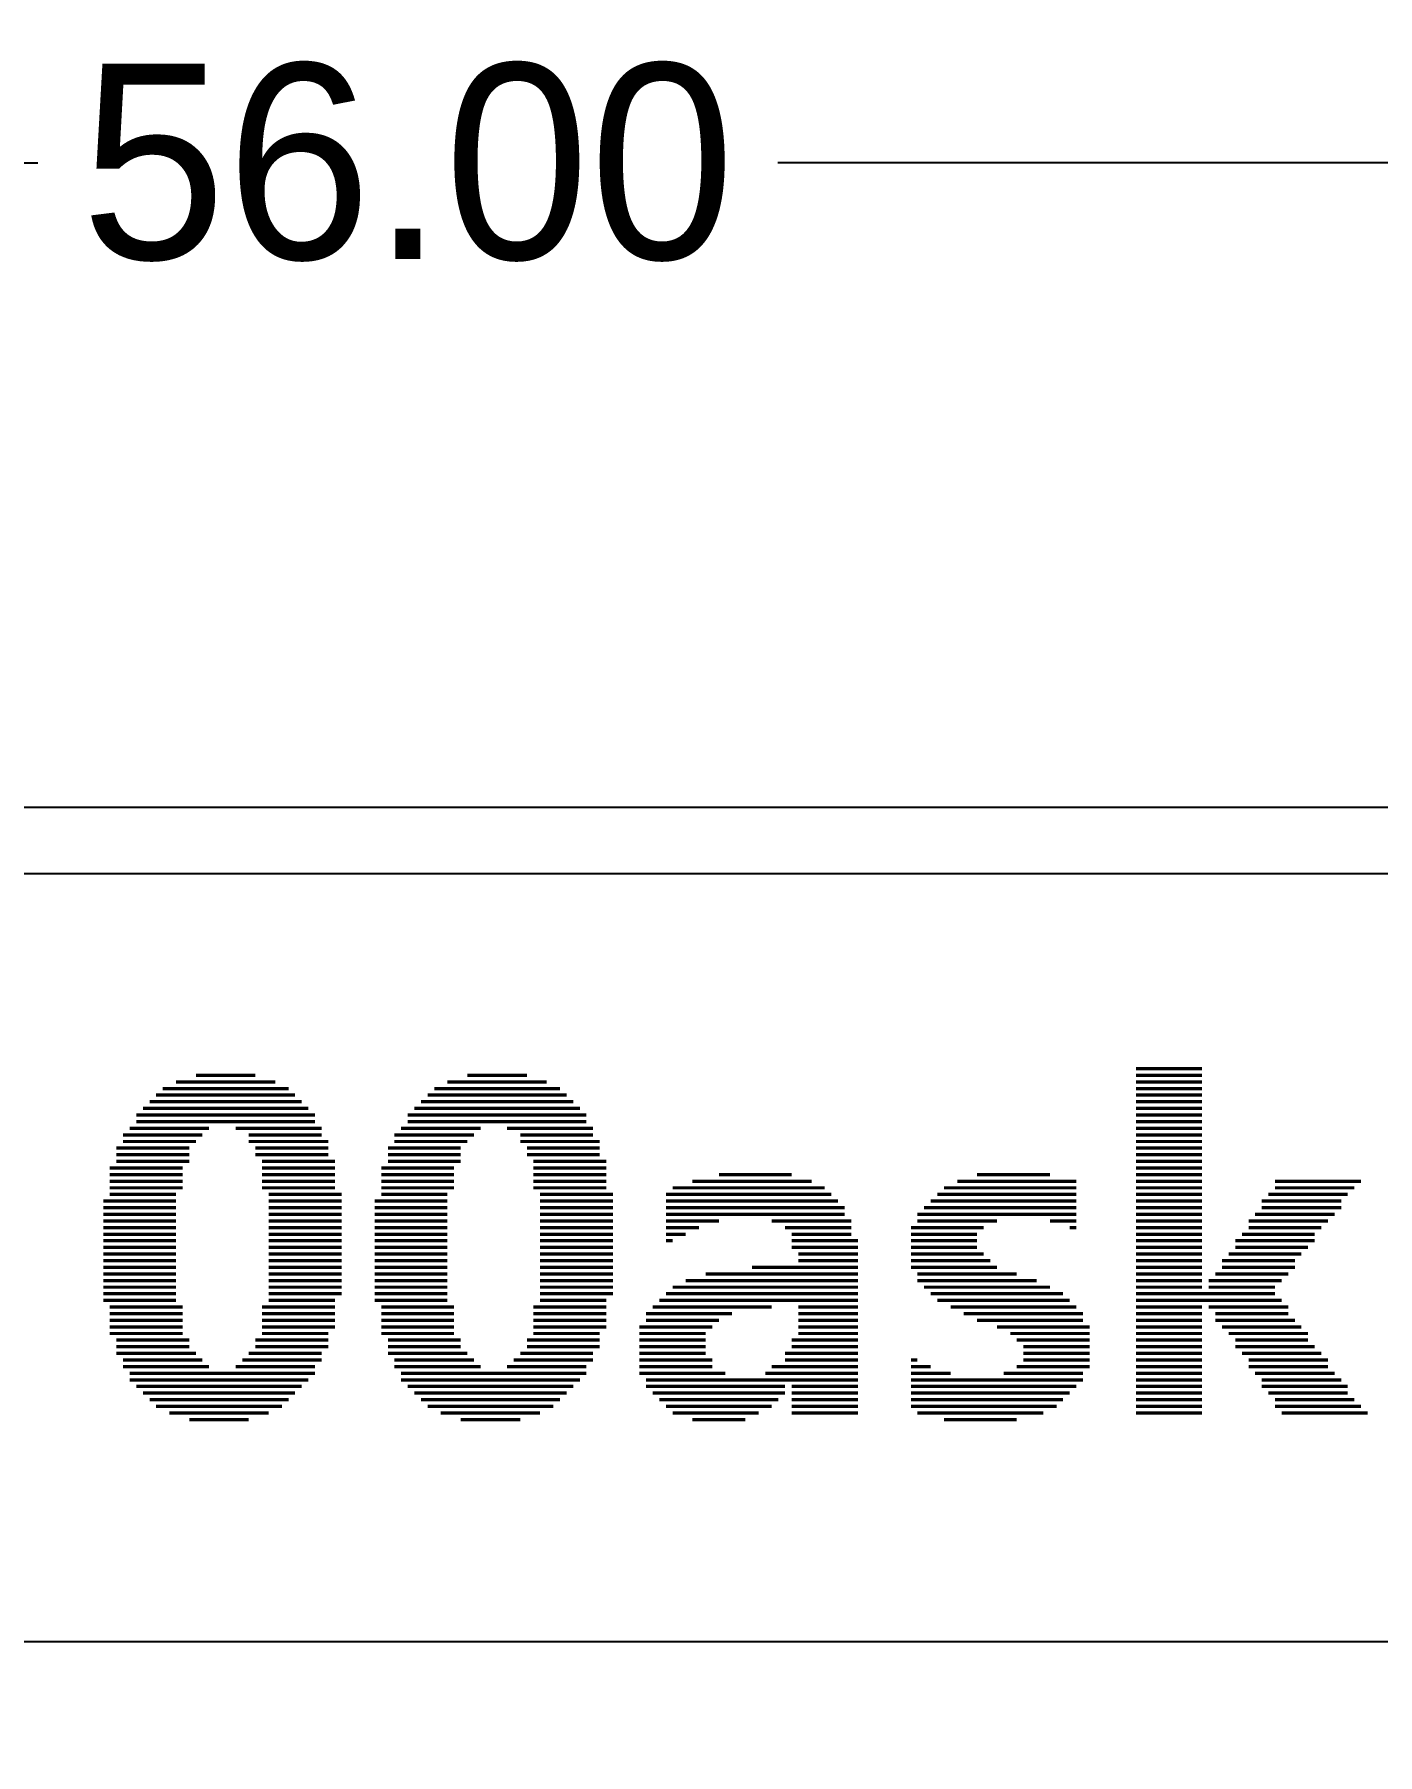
# Model space of a CAD drawing. Extents: x 141 to 214, y -7 to 98.
# Drawn here: x 175.14 to 185.45, y 84.68 to 97.88 of the extents above; entities that cross this region are included whole.
import ezdxf

# ---------------------------------------------------------------- set-up
doc = ezdxf.new("R2010")
doc.units = 0
doc.layers.get('0').update_dxf_attribs({"linetype": 'CONTINUOUS'})
doc.layers.get('Defpoints').update_dxf_attribs({"linetype": 'CONTINUOUS'})
doc.layers.add('ETCH_BOTTOM', color=7, linetype='CONTINUOUS')
doc.dimstyles.get("Standard").update_dxf_attribs({"dimtxt": 1.5, "dimasz": 1, "dimexe": 0.18, "dimexo": 0.0625, "dimgap": 0.09, "dimtad": 0, "dimtih": 1, "dimtoh": 1, "dimzin": 0, "dimdsep": 46, "dimtxsty": 'Standard', "dimcen": 0.09, "dimadec": 0, "dimazin": 0, "dimtfac": 1, "dimtofl": 0, "dimtmove": 0, "dimatfit": 3, "dimfxl": 0, "dimtolj": 1, "dimtzin": 0, "dimarcsym": 0})

# ---------------------------------------------------------------- blocks, each defined once
blk = doc.blocks.new('*D9')
at = {"color": 0, "linetype": 'Continuous', "lineweight": -2, "transparency": 16777216}
for p, q in [((150.004, 90.258), (150.004, 97.072)), ((206.004, 90.258), (206.004, 97.072)), ((151.004, 96.892), (175.164, 96.892)), ((205.004, 96.892), (180.844, 96.892))]:
    blk.add_line(p, q, dxfattribs=at)
at = {"color": 0, "linetype": 'Continuous', "transparency": 16777216}
for points in [[(151.004, 97.059), (151.004, 96.726), (150.004, 96.892)], [(205.004, 97.059), (205.004, 96.726), (206.004, 96.892)]]:
    blk.add_solid(points, dxfattribs=at)
at = {"layer": 'Defpoints', "color": 0, "linetype": 'Continuous', "transparency": 16777216}
for p in [(206.004, 96.892), (150.004, 90.196), (206.004, 90.196)]:
    blk.add_point(p, dxfattribs=at)
at = {"color": 0, "linetype": 'Continuous', "transparency": 16777216, "insert": (178.004, 96.892), "char_height": 1.5, "attachment_point": 5}
blk.add_mtext('\\A1;56.00', dxfattribs=at)

msp = doc.modelspace()

# ---------------------------------------------------------------- linework, layer by layer
at = {"layer": 'ETCH_BOTTOM'}
for points in [[(206.003881, 90.357249, 0.3874), (204.261339, 91.945765), (151.753875, 91.945765, 0.414213), (150.003891, 90.195756), (150.003891, -5.304231, 0.414213), (151.753875, -7.05424), (204.253897, -7.05424, 0.414213), (206.003881, -5.304231)], [(151.753875, -6.54624, -0.414206), (150.511891, -5.304257), (150.511891, 90.195781, -0.414207), (151.753875, 91.437765), (204.261339, 91.437765, -0.382435), (205.495881, 90.331747), (205.495881, -5.304257, -0.414206), (204.253897, -6.54624)]]:
    msp.add_lwpolyline(points, format="xyb", close=True, dxfattribs=at)
for points in [[(176.3776, 89.8906, 0.0254, 0.0254, 0), (176.8348, 89.8906, 0.0254, 0.0254, 0)], [(178.4604, 89.8906, 0.0254, 0.0254, 0), (178.9176, 89.8906, 0.0254, 0.0254, 0)], [(183.5912, 89.9414, 0.0254, 0.0254, 0), (184.0992, 89.9414, 0.0254, 0.0254, 0)], [(183.5912, 89.8906, 0.0254, 0.0254, 0), (184.0992, 89.8906, 0.0254, 0.0254, 0)], [(176.0728, 89.7382, 0.0254, 0.0254, 0), (177.1396, 89.7382, 0.0254, 0.0254, 0)], [(176.1236, 89.789, 0.0254, 0.0254, 0), (177.0888, 89.789, 0.0254, 0.0254, 0)], [(176.2252, 89.8398, 0.0254, 0.0254, 0), (176.9872, 89.8398, 0.0254, 0.0254, 0)], [(178.1556, 89.7382, 0.0254, 0.0254, 0), (179.2224, 89.7382, 0.0254, 0.0254, 0)], [(178.2064, 89.789, 0.0254, 0.0254, 0), (179.1716, 89.789, 0.0254, 0.0254, 0)], [(178.308, 89.8398, 0.0254, 0.0254, 0), (179.07, 89.8398, 0.0254, 0.0254, 0)], [(183.5912, 89.8398, 0.0254, 0.0254, 0), (184.0992, 89.8398, 0.0254, 0.0254, 0)], [(183.5912, 89.789, 0.0254, 0.0254, 0), (184.0992, 89.789, 0.0254, 0.0254, 0)], [(183.5912, 89.7382, 0.0254, 0.0254, 0), (184.0992, 89.7382, 0.0254, 0.0254, 0)], [(175.9712, 89.6366, 0.0254, 0.0254, 0), (177.2412, 89.6366, 0.0254, 0.0254, 0)], [(176.022, 89.6874, 0.0254, 0.0254, 0), (177.1904, 89.6874, 0.0254, 0.0254, 0)], [(178.054, 89.6366, 0.0254, 0.0254, 0), (179.324, 89.6366, 0.0254, 0.0254, 0)], [(178.1048, 89.6874, 0.0254, 0.0254, 0), (179.2732, 89.6874, 0.0254, 0.0254, 0)], [(183.5912, 89.6874, 0.0254, 0.0254, 0), (184.0992, 89.6874, 0.0254, 0.0254, 0)], [(183.5912, 89.6366, 0.0254, 0.0254, 0), (184.0992, 89.6366, 0.0254, 0.0254, 0)], [(175.8696, 89.4842, 0.0254, 0.0254, 0), (176.4792, 89.4842, 0.0254, 0.0254, 0)], [(175.9204, 89.5858, 0.0254, 0.0254, 0), (177.292, 89.5858, 0.0254, 0.0254, 0)], [(175.9204, 89.535, 0.0254, 0.0254, 0), (177.292, 89.535, 0.0254, 0.0254, 0)], [(176.6824, 89.4842, 0.0254, 0.0254, 0), (177.3428, 89.4842, 0.0254, 0.0254, 0)], [(177.9524, 89.4842, 0.0254, 0.0254, 0), (178.562, 89.4842, 0.0254, 0.0254, 0)], [(178.0032, 89.5858, 0.0254, 0.0254, 0), (179.3748, 89.5858, 0.0254, 0.0254, 0)], [(178.0032, 89.535, 0.0254, 0.0254, 0), (179.3748, 89.535, 0.0254, 0.0254, 0)], [(178.7652, 89.4842, 0.0254, 0.0254, 0), (179.4256, 89.4842, 0.0254, 0.0254, 0)], [(183.5912, 89.5858, 0.0254, 0.0254, 0), (184.0992, 89.5858, 0.0254, 0.0254, 0)], [(183.5912, 89.535, 0.0254, 0.0254, 0), (184.0992, 89.535, 0.0254, 0.0254, 0)], [(183.5912, 89.4842, 0.0254, 0.0254, 0), (184.0992, 89.4842, 0.0254, 0.0254, 0)], [(175.8188, 89.4334, 0.0254, 0.0254, 0), (176.4284, 89.4334, 0.0254, 0.0254, 0)], [(175.8188, 89.3826, 0.0254, 0.0254, 0), (176.3776, 89.3826, 0.0254, 0.0254, 0)], [(176.784, 89.4334, 0.0254, 0.0254, 0), (177.3428, 89.4334, 0.0254, 0.0254, 0)], [(176.784, 89.3826, 0.0254, 0.0254, 0), (177.3936, 89.3826, 0.0254, 0.0254, 0)], [(177.9016, 89.4334, 0.0254, 0.0254, 0), (178.5112, 89.4334, 0.0254, 0.0254, 0)], [(177.9016, 89.3826, 0.0254, 0.0254, 0), (178.4604, 89.3826, 0.0254, 0.0254, 0)], [(178.8668, 89.4334, 0.0254, 0.0254, 0), (179.4256, 89.4334, 0.0254, 0.0254, 0)], [(178.8668, 89.3826, 0.0254, 0.0254, 0), (179.4764, 89.3826, 0.0254, 0.0254, 0)], [(183.5912, 89.4334, 0.0254, 0.0254, 0), (184.0992, 89.4334, 0.0254, 0.0254, 0)], [(183.5912, 89.3826, 0.0254, 0.0254, 0), (184.0992, 89.3826, 0.0254, 0.0254, 0)], [(175.768, 89.3318, 0.0254, 0.0254, 0), (176.3268, 89.3318, 0.0254, 0.0254, 0)], [(175.768, 89.281, 0.0254, 0.0254, 0), (176.3268, 89.281, 0.0254, 0.0254, 0)], [(175.768, 89.2302, 0.0254, 0.0254, 0), (176.3268, 89.2302, 0.0254, 0.0254, 0)], [(176.8348, 89.3318, 0.0254, 0.0254, 0), (177.3936, 89.3318, 0.0254, 0.0254, 0)], [(176.8348, 89.281, 0.0254, 0.0254, 0), (177.3936, 89.281, 0.0254, 0.0254, 0)], [(176.8856, 89.2302, 0.0254, 0.0254, 0), (177.4444, 89.2302, 0.0254, 0.0254, 0)], [(177.8508, 89.3318, 0.0254, 0.0254, 0), (178.4096, 89.3318, 0.0254, 0.0254, 0)], [(177.8508, 89.281, 0.0254, 0.0254, 0), (178.4096, 89.281, 0.0254, 0.0254, 0)], [(177.8508, 89.2302, 0.0254, 0.0254, 0), (178.4096, 89.2302, 0.0254, 0.0254, 0)], [(178.9176, 89.3318, 0.0254, 0.0254, 0), (179.4764, 89.3318, 0.0254, 0.0254, 0)], [(178.9176, 89.281, 0.0254, 0.0254, 0), (179.4764, 89.281, 0.0254, 0.0254, 0)], [(178.9684, 89.2302, 0.0254, 0.0254, 0), (179.5272, 89.2302, 0.0254, 0.0254, 0)], [(183.5912, 89.3318, 0.0254, 0.0254, 0), (184.0992, 89.3318, 0.0254, 0.0254, 0)], [(183.5912, 89.281, 0.0254, 0.0254, 0), (184.0992, 89.281, 0.0254, 0.0254, 0)], [(183.5912, 89.2302, 0.0254, 0.0254, 0), (184.0992, 89.2302, 0.0254, 0.0254, 0)], [(175.7172, 89.1794, 0.0254, 0.0254, 0), (176.276, 89.1794, 0.0254, 0.0254, 0)], [(175.7172, 89.1286, 0.0254, 0.0254, 0), (176.276, 89.1286, 0.0254, 0.0254, 0)], [(175.7172, 89.0778, 0.0254, 0.0254, 0), (176.276, 89.0778, 0.0254, 0.0254, 0)], [(176.8856, 89.1794, 0.0254, 0.0254, 0), (177.4444, 89.1794, 0.0254, 0.0254, 0)], [(176.8856, 89.1286, 0.0254, 0.0254, 0), (177.4444, 89.1286, 0.0254, 0.0254, 0)], [(176.8856, 89.0778, 0.0254, 0.0254, 0), (177.4444, 89.0778, 0.0254, 0.0254, 0)], [(177.8, 89.1794, 0.0254, 0.0254, 0), (178.3588, 89.1794, 0.0254, 0.0254, 0)], [(177.8, 89.1286, 0.0254, 0.0254, 0), (178.3588, 89.1286, 0.0254, 0.0254, 0)], [(177.8, 89.0778, 0.0254, 0.0254, 0), (178.3588, 89.0778, 0.0254, 0.0254, 0)], [(178.9684, 89.1794, 0.0254, 0.0254, 0), (179.5272, 89.1794, 0.0254, 0.0254, 0)], [(178.9684, 89.1286, 0.0254, 0.0254, 0), (179.5272, 89.1286, 0.0254, 0.0254, 0)], [(178.9684, 89.0778, 0.0254, 0.0254, 0), (179.5272, 89.0778, 0.0254, 0.0254, 0)], [(180.1876, 89.0778, 0.0254, 0.0254, 0), (181.102, 89.0778, 0.0254, 0.0254, 0)], [(180.3908, 89.1286, 0.0254, 0.0254, 0), (180.9496, 89.1286, 0.0254, 0.0254, 0)], [(182.2196, 89.0778, 0.0254, 0.0254, 0), (183.134, 89.0778, 0.0254, 0.0254, 0)], [(182.372, 89.1286, 0.0254, 0.0254, 0), (182.9308, 89.1286, 0.0254, 0.0254, 0)], [(183.5912, 89.1794, 0.0254, 0.0254, 0), (184.0992, 89.1794, 0.0254, 0.0254, 0)], [(183.5912, 89.1286, 0.0254, 0.0254, 0), (184.0992, 89.1286, 0.0254, 0.0254, 0)], [(183.5912, 89.0778, 0.0254, 0.0254, 0), (184.0992, 89.0778, 0.0254, 0.0254, 0)], [(184.658, 89.0778, 0.0254, 0.0254, 0), (185.3184, 89.0778, 0.0254, 0.0254, 0)], [(175.7172, 89.027, 0.0254, 0.0254, 0), (176.276, 89.027, 0.0254, 0.0254, 0)], [(175.7172, 88.9762, 0.0254, 0.0254, 0), (176.2252, 88.9762, 0.0254, 0.0254, 0)], [(176.8856, 89.027, 0.0254, 0.0254, 0), (177.4444, 89.027, 0.0254, 0.0254, 0)], [(176.9364, 88.9762, 0.0254, 0.0254, 0), (177.4952, 88.9762, 0.0254, 0.0254, 0)], [(177.8, 89.027, 0.0254, 0.0254, 0), (178.3588, 89.027, 0.0254, 0.0254, 0)], [(177.8, 88.9762, 0.0254, 0.0254, 0), (178.308, 88.9762, 0.0254, 0.0254, 0)], [(178.9684, 89.027, 0.0254, 0.0254, 0), (179.5272, 89.027, 0.0254, 0.0254, 0)], [(179.0192, 88.9762, 0.0254, 0.0254, 0), (179.578, 88.9762, 0.0254, 0.0254, 0)], [(179.9844, 88.9762, 0.0254, 0.0254, 0), (181.2544, 88.9762, 0.0254, 0.0254, 0)], [(180.0352, 89.027, 0.0254, 0.0254, 0), (181.2036, 89.027, 0.0254, 0.0254, 0)], [(182.0672, 88.9762, 0.0254, 0.0254, 0), (183.134, 88.9762, 0.0254, 0.0254, 0)], [(182.118, 89.027, 0.0254, 0.0254, 0), (183.134, 89.027, 0.0254, 0.0254, 0)], [(183.5912, 89.027, 0.0254, 0.0254, 0), (184.0992, 89.027, 0.0254, 0.0254, 0)], [(183.5912, 88.9762, 0.0254, 0.0254, 0), (184.0992, 88.9762, 0.0254, 0.0254, 0)], [(184.6072, 88.9762, 0.0254, 0.0254, 0), (185.2168, 88.9762, 0.0254, 0.0254, 0)], [(184.658, 89.027, 0.0254, 0.0254, 0), (185.2676, 89.027, 0.0254, 0.0254, 0)], [(175.6664, 88.9254, 0.0254, 0.0254, 0), (176.2252, 88.9254, 0.0254, 0.0254, 0)], [(175.6664, 88.8746, 0.0254, 0.0254, 0), (176.2252, 88.8746, 0.0254, 0.0254, 0)], [(175.6664, 88.8238, 0.0254, 0.0254, 0), (176.2252, 88.8238, 0.0254, 0.0254, 0)], [(176.9364, 88.9254, 0.0254, 0.0254, 0), (177.4952, 88.9254, 0.0254, 0.0254, 0)], [(176.9364, 88.8746, 0.0254, 0.0254, 0), (177.4952, 88.8746, 0.0254, 0.0254, 0)], [(176.9364, 88.8238, 0.0254, 0.0254, 0), (177.4952, 88.8238, 0.0254, 0.0254, 0)], [(177.7492, 88.9254, 0.0254, 0.0254, 0), (178.308, 88.9254, 0.0254, 0.0254, 0)], [(177.7492, 88.8746, 0.0254, 0.0254, 0), (178.308, 88.8746, 0.0254, 0.0254, 0)], [(177.7492, 88.8238, 0.0254, 0.0254, 0), (178.308, 88.8238, 0.0254, 0.0254, 0)], [(179.0192, 88.9254, 0.0254, 0.0254, 0), (179.578, 88.9254, 0.0254, 0.0254, 0)], [(179.0192, 88.8746, 0.0254, 0.0254, 0), (179.578, 88.8746, 0.0254, 0.0254, 0)], [(179.0192, 88.8238, 0.0254, 0.0254, 0), (179.578, 88.8238, 0.0254, 0.0254, 0)], [(179.9844, 88.9254, 0.0254, 0.0254, 0), (181.3052, 88.9254, 0.0254, 0.0254, 0)], [(179.9844, 88.8746, 0.0254, 0.0254, 0), (181.356, 88.8746, 0.0254, 0.0254, 0)], [(179.9844, 88.8238, 0.0254, 0.0254, 0), (181.356, 88.8238, 0.0254, 0.0254, 0)], [(181.9148, 88.8238, 0.0254, 0.0254, 0), (183.134, 88.8238, 0.0254, 0.0254, 0)], [(181.9656, 88.8746, 0.0254, 0.0254, 0), (183.134, 88.8746, 0.0254, 0.0254, 0)], [(182.0164, 88.9254, 0.0254, 0.0254, 0), (183.134, 88.9254, 0.0254, 0.0254, 0)], [(183.5912, 88.9254, 0.0254, 0.0254, 0), (184.0992, 88.9254, 0.0254, 0.0254, 0)], [(183.5912, 88.8746, 0.0254, 0.0254, 0), (184.0992, 88.8746, 0.0254, 0.0254, 0)], [(183.5912, 88.8238, 0.0254, 0.0254, 0), (184.0992, 88.8238, 0.0254, 0.0254, 0)], [(184.5056, 88.8238, 0.0254, 0.0254, 0), (185.1152, 88.8238, 0.0254, 0.0254, 0)], [(184.5564, 88.9254, 0.0254, 0.0254, 0), (185.166, 88.9254, 0.0254, 0.0254, 0)], [(184.5564, 88.8746, 0.0254, 0.0254, 0), (185.166, 88.8746, 0.0254, 0.0254, 0)], [(175.6664, 88.773, 0.0254, 0.0254, 0), (176.2252, 88.773, 0.0254, 0.0254, 0)], [(175.6664, 88.7222, 0.0254, 0.0254, 0), (176.2252, 88.7222, 0.0254, 0.0254, 0)], [(176.9364, 88.773, 0.0254, 0.0254, 0), (177.4952, 88.773, 0.0254, 0.0254, 0)], [(176.9364, 88.7222, 0.0254, 0.0254, 0), (177.4952, 88.7222, 0.0254, 0.0254, 0)], [(177.7492, 88.773, 0.0254, 0.0254, 0), (178.308, 88.773, 0.0254, 0.0254, 0)], [(177.7492, 88.7222, 0.0254, 0.0254, 0), (178.308, 88.7222, 0.0254, 0.0254, 0)], [(179.0192, 88.773, 0.0254, 0.0254, 0), (179.578, 88.773, 0.0254, 0.0254, 0)], [(179.0192, 88.7222, 0.0254, 0.0254, 0), (179.578, 88.7222, 0.0254, 0.0254, 0)], [(179.9844, 88.773, 0.0254, 0.0254, 0), (180.3908, 88.773, 0.0254, 0.0254, 0)], [(179.9844, 88.7222, 0.0254, 0.0254, 0), (180.2384, 88.7222, 0.0254, 0.0254, 0)], [(180.7972, 88.773, 0.0254, 0.0254, 0), (181.4068, 88.773, 0.0254, 0.0254, 0)], [(180.8988, 88.7222, 0.0254, 0.0254, 0), (181.4068, 88.7222, 0.0254, 0.0254, 0)], [(181.864, 88.7222, 0.0254, 0.0254, 0), (182.4228, 88.7222, 0.0254, 0.0254, 0)], [(181.9148, 88.773, 0.0254, 0.0254, 0), (182.5244, 88.773, 0.0254, 0.0254, 0)], [(182.9308, 88.773, 0.0254, 0.0254, 0), (183.134, 88.773, 0.0254, 0.0254, 0)], [(183.0832, 88.7222, 0.0254, 0.0254, 0), (183.134, 88.7222, 0.0254, 0.0254, 0)], [(183.5912, 88.773, 0.0254, 0.0254, 0), (184.0992, 88.773, 0.0254, 0.0254, 0)], [(183.5912, 88.7222, 0.0254, 0.0254, 0), (184.0992, 88.7222, 0.0254, 0.0254, 0)], [(184.4548, 88.773, 0.0254, 0.0254, 0), (185.0644, 88.773, 0.0254, 0.0254, 0)], [(184.4548, 88.7222, 0.0254, 0.0254, 0), (185.0136, 88.7222, 0.0254, 0.0254, 0)], [(175.6664, 88.6714, 0.0254, 0.0254, 0), (176.2252, 88.6714, 0.0254, 0.0254, 0)], [(175.6664, 88.6206, 0.0254, 0.0254, 0), (176.2252, 88.6206, 0.0254, 0.0254, 0)], [(175.6664, 88.5698, 0.0254, 0.0254, 0), (176.2252, 88.5698, 0.0254, 0.0254, 0)], [(176.9364, 88.6714, 0.0254, 0.0254, 0), (177.4952, 88.6714, 0.0254, 0.0254, 0)], [(176.9364, 88.6206, 0.0254, 0.0254, 0), (177.4952, 88.6206, 0.0254, 0.0254, 0)], [(176.9364, 88.5698, 0.0254, 0.0254, 0), (177.4952, 88.5698, 0.0254, 0.0254, 0)], [(177.7492, 88.6714, 0.0254, 0.0254, 0), (178.308, 88.6714, 0.0254, 0.0254, 0)], [(177.7492, 88.6206, 0.0254, 0.0254, 0), (178.308, 88.6206, 0.0254, 0.0254, 0)], [(177.7492, 88.5698, 0.0254, 0.0254, 0), (178.308, 88.5698, 0.0254, 0.0254, 0)], [(179.0192, 88.6714, 0.0254, 0.0254, 0), (179.578, 88.6714, 0.0254, 0.0254, 0)], [(179.0192, 88.6206, 0.0254, 0.0254, 0), (179.578, 88.6206, 0.0254, 0.0254, 0)], [(179.0192, 88.5698, 0.0254, 0.0254, 0), (179.578, 88.5698, 0.0254, 0.0254, 0)], [(179.9844, 88.6714, 0.0254, 0.0254, 0), (180.1368, 88.6714, 0.0254, 0.0254, 0)], [(179.9844, 88.6206, 0.0254, 0.0254, 0), (180.0352, 88.6206, 0.0254, 0.0254, 0)], [(180.9496, 88.6714, 0.0254, 0.0254, 0), (181.4068, 88.6714, 0.0254, 0.0254, 0)], [(180.9496, 88.6206, 0.0254, 0.0254, 0), (181.4576, 88.6206, 0.0254, 0.0254, 0)], [(180.9496, 88.5698, 0.0254, 0.0254, 0), (181.4576, 88.5698, 0.0254, 0.0254, 0)], [(181.864, 88.6714, 0.0254, 0.0254, 0), (182.372, 88.6714, 0.0254, 0.0254, 0)], [(181.864, 88.6206, 0.0254, 0.0254, 0), (182.372, 88.6206, 0.0254, 0.0254, 0)], [(181.864, 88.5698, 0.0254, 0.0254, 0), (182.372, 88.5698, 0.0254, 0.0254, 0)], [(183.5912, 88.6714, 0.0254, 0.0254, 0), (184.0992, 88.6714, 0.0254, 0.0254, 0)], [(183.5912, 88.6206, 0.0254, 0.0254, 0), (184.0992, 88.6206, 0.0254, 0.0254, 0)], [(183.5912, 88.5698, 0.0254, 0.0254, 0), (184.0992, 88.5698, 0.0254, 0.0254, 0)], [(184.3532, 88.6206, 0.0254, 0.0254, 0), (184.9628, 88.6206, 0.0254, 0.0254, 0)], [(184.3532, 88.5698, 0.0254, 0.0254, 0), (184.912, 88.5698, 0.0254, 0.0254, 0)], [(184.404, 88.6714, 0.0254, 0.0254, 0), (184.9628, 88.6714, 0.0254, 0.0254, 0)], [(175.6664, 88.519, 0.0254, 0.0254, 0), (176.2252, 88.519, 0.0254, 0.0254, 0)], [(175.6664, 88.4682, 0.0254, 0.0254, 0), (176.2252, 88.4682, 0.0254, 0.0254, 0)], [(175.6664, 88.4174, 0.0254, 0.0254, 0), (176.2252, 88.4174, 0.0254, 0.0254, 0)], [(176.9364, 88.519, 0.0254, 0.0254, 0), (177.4952, 88.519, 0.0254, 0.0254, 0)], [(176.9364, 88.4682, 0.0254, 0.0254, 0), (177.4952, 88.4682, 0.0254, 0.0254, 0)], [(176.9364, 88.4174, 0.0254, 0.0254, 0), (177.4952, 88.4174, 0.0254, 0.0254, 0)], [(177.7492, 88.519, 0.0254, 0.0254, 0), (178.308, 88.519, 0.0254, 0.0254, 0)], [(177.7492, 88.4682, 0.0254, 0.0254, 0), (178.308, 88.4682, 0.0254, 0.0254, 0)], [(177.7492, 88.4174, 0.0254, 0.0254, 0), (178.308, 88.4174, 0.0254, 0.0254, 0)], [(179.0192, 88.519, 0.0254, 0.0254, 0), (179.578, 88.519, 0.0254, 0.0254, 0)], [(179.0192, 88.4682, 0.0254, 0.0254, 0), (179.578, 88.4682, 0.0254, 0.0254, 0)], [(179.0192, 88.4174, 0.0254, 0.0254, 0), (179.578, 88.4174, 0.0254, 0.0254, 0)], [(180.6448, 88.4174, 0.0254, 0.0254, 0), (181.4576, 88.4174, 0.0254, 0.0254, 0)], [(181.0004, 88.519, 0.0254, 0.0254, 0), (181.4576, 88.519, 0.0254, 0.0254, 0)], [(181.0004, 88.4682, 0.0254, 0.0254, 0), (181.4576, 88.4682, 0.0254, 0.0254, 0)], [(181.864, 88.519, 0.0254, 0.0254, 0), (182.4228, 88.519, 0.0254, 0.0254, 0)], [(181.864, 88.4682, 0.0254, 0.0254, 0), (182.4736, 88.4682, 0.0254, 0.0254, 0)], [(181.864, 88.4174, 0.0254, 0.0254, 0), (182.5244, 88.4174, 0.0254, 0.0254, 0)], [(183.5912, 88.519, 0.0254, 0.0254, 0), (184.0992, 88.519, 0.0254, 0.0254, 0)], [(183.5912, 88.4682, 0.0254, 0.0254, 0), (184.0992, 88.4682, 0.0254, 0.0254, 0)], [(183.5912, 88.4174, 0.0254, 0.0254, 0), (184.0992, 88.4174, 0.0254, 0.0254, 0)], [(184.2516, 88.4682, 0.0254, 0.0254, 0), (184.8104, 88.4682, 0.0254, 0.0254, 0)], [(184.2516, 88.4174, 0.0254, 0.0254, 0), (184.8104, 88.4174, 0.0254, 0.0254, 0)], [(184.3024, 88.519, 0.0254, 0.0254, 0), (184.8612, 88.519, 0.0254, 0.0254, 0)], [(175.6664, 88.3666, 0.0254, 0.0254, 0), (176.2252, 88.3666, 0.0254, 0.0254, 0)], [(175.6664, 88.3158, 0.0254, 0.0254, 0), (176.2252, 88.3158, 0.0254, 0.0254, 0)], [(176.9364, 88.3666, 0.0254, 0.0254, 0), (177.4952, 88.3666, 0.0254, 0.0254, 0)], [(176.9364, 88.3158, 0.0254, 0.0254, 0), (177.4952, 88.3158, 0.0254, 0.0254, 0)], [(177.7492, 88.3666, 0.0254, 0.0254, 0), (178.308, 88.3666, 0.0254, 0.0254, 0)], [(177.7492, 88.3158, 0.0254, 0.0254, 0), (178.308, 88.3158, 0.0254, 0.0254, 0)], [(179.0192, 88.3666, 0.0254, 0.0254, 0), (179.578, 88.3666, 0.0254, 0.0254, 0)], [(179.0192, 88.3158, 0.0254, 0.0254, 0), (179.578, 88.3158, 0.0254, 0.0254, 0)], [(180.1368, 88.3158, 0.0254, 0.0254, 0), (181.4576, 88.3158, 0.0254, 0.0254, 0)], [(180.2892, 88.3666, 0.0254, 0.0254, 0), (181.4576, 88.3666, 0.0254, 0.0254, 0)], [(181.9148, 88.3666, 0.0254, 0.0254, 0), (182.6768, 88.3666, 0.0254, 0.0254, 0)], [(181.9148, 88.3158, 0.0254, 0.0254, 0), (182.8292, 88.3158, 0.0254, 0.0254, 0)], [(183.5912, 88.3666, 0.0254, 0.0254, 0), (184.0992, 88.3666, 0.0254, 0.0254, 0)], [(183.5912, 88.3158, 0.0254, 0.0254, 0), (184.0992, 88.3158, 0.0254, 0.0254, 0)], [(184.15, 88.3158, 0.0254, 0.0254, 0), (184.7088, 88.3158, 0.0254, 0.0254, 0)], [(184.2008, 88.3666, 0.0254, 0.0254, 0), (184.7596, 88.3666, 0.0254, 0.0254, 0)], [(175.6664, 88.265, 0.0254, 0.0254, 0), (176.2252, 88.265, 0.0254, 0.0254, 0)], [(175.6664, 88.2142, 0.0254, 0.0254, 0), (176.2252, 88.2142, 0.0254, 0.0254, 0)], [(175.6664, 88.1634, 0.0254, 0.0254, 0), (176.2252, 88.1634, 0.0254, 0.0254, 0)], [(176.9364, 88.265, 0.0254, 0.0254, 0), (177.4952, 88.265, 0.0254, 0.0254, 0)], [(176.9364, 88.2142, 0.0254, 0.0254, 0), (177.4952, 88.2142, 0.0254, 0.0254, 0)], [(176.9364, 88.1634, 0.0254, 0.0254, 0), (177.4444, 88.1634, 0.0254, 0.0254, 0)], [(177.7492, 88.265, 0.0254, 0.0254, 0), (178.308, 88.265, 0.0254, 0.0254, 0)], [(177.7492, 88.2142, 0.0254, 0.0254, 0), (178.308, 88.2142, 0.0254, 0.0254, 0)], [(177.7492, 88.1634, 0.0254, 0.0254, 0), (178.308, 88.1634, 0.0254, 0.0254, 0)], [(179.0192, 88.265, 0.0254, 0.0254, 0), (179.578, 88.265, 0.0254, 0.0254, 0)], [(179.0192, 88.2142, 0.0254, 0.0254, 0), (179.578, 88.2142, 0.0254, 0.0254, 0)], [(179.0192, 88.1634, 0.0254, 0.0254, 0), (179.5272, 88.1634, 0.0254, 0.0254, 0)], [(179.9336, 88.1634, 0.0254, 0.0254, 0), (181.4576, 88.1634, 0.0254, 0.0254, 0)], [(179.9844, 88.2142, 0.0254, 0.0254, 0), (181.4576, 88.2142, 0.0254, 0.0254, 0)], [(180.0352, 88.265, 0.0254, 0.0254, 0), (181.4576, 88.265, 0.0254, 0.0254, 0)], [(181.9656, 88.265, 0.0254, 0.0254, 0), (182.9308, 88.265, 0.0254, 0.0254, 0)], [(182.0164, 88.2142, 0.0254, 0.0254, 0), (183.0324, 88.2142, 0.0254, 0.0254, 0)], [(182.0672, 88.1634, 0.0254, 0.0254, 0), (183.0832, 88.1634, 0.0254, 0.0254, 0)], [(183.5912, 88.265, 0.0254, 0.0254, 0), (184.0992, 88.265, 0.0254, 0.0254, 0)], [(183.5912, 88.2142, 0.0254, 0.0254, 0), (184.658, 88.2142, 0.0254, 0.0254, 0)], [(183.5912, 88.1634, 0.0254, 0.0254, 0), (184.7088, 88.1634, 0.0254, 0.0254, 0)], [(184.15, 88.265, 0.0254, 0.0254, 0), (184.658, 88.265, 0.0254, 0.0254, 0)], [(175.7172, 88.1126, 0.0254, 0.0254, 0), (176.276, 88.1126, 0.0254, 0.0254, 0)], [(175.7172, 88.0618, 0.0254, 0.0254, 0), (176.276, 88.0618, 0.0254, 0.0254, 0)], [(176.8856, 88.1126, 0.0254, 0.0254, 0), (177.4444, 88.1126, 0.0254, 0.0254, 0)], [(176.8856, 88.0618, 0.0254, 0.0254, 0), (177.4444, 88.0618, 0.0254, 0.0254, 0)], [(177.8, 88.1126, 0.0254, 0.0254, 0), (178.3588, 88.1126, 0.0254, 0.0254, 0)], [(177.8, 88.0618, 0.0254, 0.0254, 0), (178.3588, 88.0618, 0.0254, 0.0254, 0)], [(178.9684, 88.1126, 0.0254, 0.0254, 0), (179.5272, 88.1126, 0.0254, 0.0254, 0)], [(178.9684, 88.0618, 0.0254, 0.0254, 0), (179.5272, 88.0618, 0.0254, 0.0254, 0)], [(179.832, 88.0618, 0.0254, 0.0254, 0), (180.4924, 88.0618, 0.0254, 0.0254, 0)], [(179.8828, 88.1126, 0.0254, 0.0254, 0), (180.7972, 88.1126, 0.0254, 0.0254, 0)], [(181.0004, 88.1126, 0.0254, 0.0254, 0), (181.4576, 88.1126, 0.0254, 0.0254, 0)], [(181.0004, 88.0618, 0.0254, 0.0254, 0), (181.4576, 88.0618, 0.0254, 0.0254, 0)], [(182.1688, 88.1126, 0.0254, 0.0254, 0), (183.134, 88.1126, 0.0254, 0.0254, 0)], [(182.2704, 88.0618, 0.0254, 0.0254, 0), (183.1848, 88.0618, 0.0254, 0.0254, 0)], [(183.5912, 88.1126, 0.0254, 0.0254, 0), (184.0992, 88.1126, 0.0254, 0.0254, 0)], [(183.5912, 88.0618, 0.0254, 0.0254, 0), (184.0992, 88.0618, 0.0254, 0.0254, 0)], [(184.15, 88.1126, 0.0254, 0.0254, 0), (184.7596, 88.1126, 0.0254, 0.0254, 0)], [(184.2008, 88.0618, 0.0254, 0.0254, 0), (184.7596, 88.0618, 0.0254, 0.0254, 0)], [(175.7172, 88.011, 0.0254, 0.0254, 0), (176.276, 88.011, 0.0254, 0.0254, 0)], [(175.7172, 87.9602, 0.0254, 0.0254, 0), (176.276, 87.9602, 0.0254, 0.0254, 0)], [(175.7172, 87.9094, 0.0254, 0.0254, 0), (176.276, 87.9094, 0.0254, 0.0254, 0)], [(176.8856, 88.011, 0.0254, 0.0254, 0), (177.4444, 88.011, 0.0254, 0.0254, 0)], [(176.8856, 87.9602, 0.0254, 0.0254, 0), (177.4444, 87.9602, 0.0254, 0.0254, 0)], [(176.8856, 87.9094, 0.0254, 0.0254, 0), (177.3936, 87.9094, 0.0254, 0.0254, 0)], [(177.8, 88.011, 0.0254, 0.0254, 0), (178.3588, 88.011, 0.0254, 0.0254, 0)], [(177.8, 87.9602, 0.0254, 0.0254, 0), (178.3588, 87.9602, 0.0254, 0.0254, 0)], [(177.8, 87.9094, 0.0254, 0.0254, 0), (178.3588, 87.9094, 0.0254, 0.0254, 0)], [(178.9684, 88.011, 0.0254, 0.0254, 0), (179.5272, 88.011, 0.0254, 0.0254, 0)], [(178.9684, 87.9602, 0.0254, 0.0254, 0), (179.5272, 87.9602, 0.0254, 0.0254, 0)], [(178.9684, 87.9094, 0.0254, 0.0254, 0), (179.4764, 87.9094, 0.0254, 0.0254, 0)], [(179.7812, 87.9602, 0.0254, 0.0254, 0), (180.34, 87.9602, 0.0254, 0.0254, 0)], [(179.7812, 87.9094, 0.0254, 0.0254, 0), (180.2892, 87.9094, 0.0254, 0.0254, 0)], [(179.832, 88.011, 0.0254, 0.0254, 0), (180.3908, 88.011, 0.0254, 0.0254, 0)], [(181.0004, 88.011, 0.0254, 0.0254, 0), (181.4576, 88.011, 0.0254, 0.0254, 0)], [(181.0004, 87.9602, 0.0254, 0.0254, 0), (181.4576, 87.9602, 0.0254, 0.0254, 0)], [(181.0004, 87.9094, 0.0254, 0.0254, 0), (181.4576, 87.9094, 0.0254, 0.0254, 0)], [(182.372, 88.011, 0.0254, 0.0254, 0), (183.1848, 88.011, 0.0254, 0.0254, 0)], [(182.5244, 87.9602, 0.0254, 0.0254, 0), (183.2356, 87.9602, 0.0254, 0.0254, 0)], [(182.626, 87.9094, 0.0254, 0.0254, 0), (183.2356, 87.9094, 0.0254, 0.0254, 0)], [(183.5912, 88.011, 0.0254, 0.0254, 0), (184.0992, 88.011, 0.0254, 0.0254, 0)], [(183.5912, 87.9602, 0.0254, 0.0254, 0), (184.0992, 87.9602, 0.0254, 0.0254, 0)], [(183.5912, 87.9094, 0.0254, 0.0254, 0), (184.0992, 87.9094, 0.0254, 0.0254, 0)], [(184.2008, 88.011, 0.0254, 0.0254, 0), (184.8104, 88.011, 0.0254, 0.0254, 0)], [(184.2516, 87.9602, 0.0254, 0.0254, 0), (184.8612, 87.9602, 0.0254, 0.0254, 0)], [(184.3024, 87.9094, 0.0254, 0.0254, 0), (184.912, 87.9094, 0.0254, 0.0254, 0)], [(175.768, 87.8586, 0.0254, 0.0254, 0), (176.3268, 87.8586, 0.0254, 0.0254, 0)], [(175.768, 87.8078, 0.0254, 0.0254, 0), (176.3268, 87.8078, 0.0254, 0.0254, 0)], [(175.768, 87.757, 0.0254, 0.0254, 0), (176.3776, 87.757, 0.0254, 0.0254, 0)], [(176.784, 87.757, 0.0254, 0.0254, 0), (177.3428, 87.757, 0.0254, 0.0254, 0)], [(176.8348, 87.8586, 0.0254, 0.0254, 0), (177.3936, 87.8586, 0.0254, 0.0254, 0)], [(176.8348, 87.8078, 0.0254, 0.0254, 0), (177.3936, 87.8078, 0.0254, 0.0254, 0)], [(177.8508, 87.8586, 0.0254, 0.0254, 0), (178.4096, 87.8586, 0.0254, 0.0254, 0)], [(177.8508, 87.8078, 0.0254, 0.0254, 0), (178.4096, 87.8078, 0.0254, 0.0254, 0)], [(177.8508, 87.757, 0.0254, 0.0254, 0), (178.4604, 87.757, 0.0254, 0.0254, 0)], [(178.8668, 87.757, 0.0254, 0.0254, 0), (179.4256, 87.757, 0.0254, 0.0254, 0)], [(178.9176, 87.8586, 0.0254, 0.0254, 0), (179.4764, 87.8586, 0.0254, 0.0254, 0)], [(178.9176, 87.8078, 0.0254, 0.0254, 0), (179.4764, 87.8078, 0.0254, 0.0254, 0)], [(179.7812, 87.8586, 0.0254, 0.0254, 0), (180.2892, 87.8586, 0.0254, 0.0254, 0)], [(179.7812, 87.8078, 0.0254, 0.0254, 0), (180.2892, 87.8078, 0.0254, 0.0254, 0)], [(179.7812, 87.757, 0.0254, 0.0254, 0), (180.2892, 87.757, 0.0254, 0.0254, 0)], [(180.8988, 87.757, 0.0254, 0.0254, 0), (181.4576, 87.757, 0.0254, 0.0254, 0)], [(180.9496, 87.8586, 0.0254, 0.0254, 0), (181.4576, 87.8586, 0.0254, 0.0254, 0)], [(180.9496, 87.8078, 0.0254, 0.0254, 0), (181.4576, 87.8078, 0.0254, 0.0254, 0)], [(182.6768, 87.8586, 0.0254, 0.0254, 0), (183.2356, 87.8586, 0.0254, 0.0254, 0)], [(182.7276, 87.8078, 0.0254, 0.0254, 0), (183.2356, 87.8078, 0.0254, 0.0254, 0)], [(182.7276, 87.757, 0.0254, 0.0254, 0), (183.2356, 87.757, 0.0254, 0.0254, 0)], [(183.5912, 87.8586, 0.0254, 0.0254, 0), (184.0992, 87.8586, 0.0254, 0.0254, 0)], [(183.5912, 87.8078, 0.0254, 0.0254, 0), (184.0992, 87.8078, 0.0254, 0.0254, 0)], [(183.5912, 87.757, 0.0254, 0.0254, 0), (184.0992, 87.757, 0.0254, 0.0254, 0)], [(184.3532, 87.8586, 0.0254, 0.0254, 0), (184.912, 87.8586, 0.0254, 0.0254, 0)], [(184.3532, 87.8078, 0.0254, 0.0254, 0), (184.9628, 87.8078, 0.0254, 0.0254, 0)], [(184.404, 87.757, 0.0254, 0.0254, 0), (185.0136, 87.757, 0.0254, 0.0254, 0)], [(175.8188, 87.7062, 0.0254, 0.0254, 0), (176.4284, 87.7062, 0.0254, 0.0254, 0)], [(175.8188, 87.6554, 0.0254, 0.0254, 0), (176.4792, 87.6554, 0.0254, 0.0254, 0)], [(176.6824, 87.6554, 0.0254, 0.0254, 0), (177.292, 87.6554, 0.0254, 0.0254, 0)], [(176.7332, 87.7062, 0.0254, 0.0254, 0), (177.3428, 87.7062, 0.0254, 0.0254, 0)], [(177.9016, 87.7062, 0.0254, 0.0254, 0), (178.5112, 87.7062, 0.0254, 0.0254, 0)], [(177.9016, 87.6554, 0.0254, 0.0254, 0), (178.562, 87.6554, 0.0254, 0.0254, 0)], [(178.7652, 87.6554, 0.0254, 0.0254, 0), (179.3748, 87.6554, 0.0254, 0.0254, 0)], [(178.816, 87.7062, 0.0254, 0.0254, 0), (179.4256, 87.7062, 0.0254, 0.0254, 0)], [(179.7812, 87.7062, 0.0254, 0.0254, 0), (180.34, 87.7062, 0.0254, 0.0254, 0)], [(179.7812, 87.6554, 0.0254, 0.0254, 0), (180.34, 87.6554, 0.0254, 0.0254, 0)], [(180.7972, 87.6554, 0.0254, 0.0254, 0), (181.4576, 87.6554, 0.0254, 0.0254, 0)], [(180.8988, 87.7062, 0.0254, 0.0254, 0), (181.4576, 87.7062, 0.0254, 0.0254, 0)], [(181.864, 87.7062, 0.0254, 0.0254, 0), (181.9148, 87.7062, 0.0254, 0.0254, 0)], [(181.864, 87.6554, 0.0254, 0.0254, 0), (182.0164, 87.6554, 0.0254, 0.0254, 0)], [(182.6768, 87.6554, 0.0254, 0.0254, 0), (183.2356, 87.6554, 0.0254, 0.0254, 0)], [(182.7276, 87.7062, 0.0254, 0.0254, 0), (183.2356, 87.7062, 0.0254, 0.0254, 0)], [(183.5912, 87.7062, 0.0254, 0.0254, 0), (184.0992, 87.7062, 0.0254, 0.0254, 0)], [(183.5912, 87.6554, 0.0254, 0.0254, 0), (184.0992, 87.6554, 0.0254, 0.0254, 0)], [(184.4548, 87.7062, 0.0254, 0.0254, 0), (185.0644, 87.7062, 0.0254, 0.0254, 0)], [(184.4548, 87.6554, 0.0254, 0.0254, 0), (185.0644, 87.6554, 0.0254, 0.0254, 0)], [(175.8696, 87.6046, 0.0254, 0.0254, 0), (177.292, 87.6046, 0.0254, 0.0254, 0)], [(175.8696, 87.5538, 0.0254, 0.0254, 0), (177.2412, 87.5538, 0.0254, 0.0254, 0)], [(175.9204, 87.503, 0.0254, 0.0254, 0), (177.1904, 87.503, 0.0254, 0.0254, 0)], [(177.9524, 87.6046, 0.0254, 0.0254, 0), (179.3748, 87.6046, 0.0254, 0.0254, 0)], [(177.9524, 87.5538, 0.0254, 0.0254, 0), (179.324, 87.5538, 0.0254, 0.0254, 0)], [(178.0032, 87.503, 0.0254, 0.0254, 0), (179.2732, 87.503, 0.0254, 0.0254, 0)], [(179.7812, 87.6046, 0.0254, 0.0254, 0), (180.4416, 87.6046, 0.0254, 0.0254, 0)], [(179.832, 87.5538, 0.0254, 0.0254, 0), (181.4576, 87.5538, 0.0254, 0.0254, 0)], [(179.832, 87.503, 0.0254, 0.0254, 0), (180.8988, 87.503, 0.0254, 0.0254, 0)], [(180.7464, 87.6046, 0.0254, 0.0254, 0), (181.4576, 87.6046, 0.0254, 0.0254, 0)], [(180.9496, 87.503, 0.0254, 0.0254, 0), (181.4576, 87.503, 0.0254, 0.0254, 0)], [(181.864, 87.6046, 0.0254, 0.0254, 0), (182.1688, 87.6046, 0.0254, 0.0254, 0)], [(181.864, 87.5538, 0.0254, 0.0254, 0), (183.1848, 87.5538, 0.0254, 0.0254, 0)], [(181.864, 87.503, 0.0254, 0.0254, 0), (183.134, 87.503, 0.0254, 0.0254, 0)], [(182.5752, 87.6046, 0.0254, 0.0254, 0), (183.1848, 87.6046, 0.0254, 0.0254, 0)], [(183.5912, 87.6046, 0.0254, 0.0254, 0), (184.0992, 87.6046, 0.0254, 0.0254, 0)], [(183.5912, 87.5538, 0.0254, 0.0254, 0), (184.0992, 87.5538, 0.0254, 0.0254, 0)], [(183.5912, 87.503, 0.0254, 0.0254, 0), (184.0992, 87.503, 0.0254, 0.0254, 0)], [(184.5056, 87.6046, 0.0254, 0.0254, 0), (185.1152, 87.6046, 0.0254, 0.0254, 0)], [(184.5564, 87.5538, 0.0254, 0.0254, 0), (185.166, 87.5538, 0.0254, 0.0254, 0)], [(184.5564, 87.503, 0.0254, 0.0254, 0), (185.2168, 87.503, 0.0254, 0.0254, 0)], [(175.9712, 87.4522, 0.0254, 0.0254, 0), (177.1396, 87.4522, 0.0254, 0.0254, 0)], [(176.022, 87.4014, 0.0254, 0.0254, 0), (177.0888, 87.4014, 0.0254, 0.0254, 0)], [(178.054, 87.4522, 0.0254, 0.0254, 0), (179.2224, 87.4522, 0.0254, 0.0254, 0)], [(178.1048, 87.4014, 0.0254, 0.0254, 0), (179.1716, 87.4014, 0.0254, 0.0254, 0)], [(179.8828, 87.4522, 0.0254, 0.0254, 0), (180.8988, 87.4522, 0.0254, 0.0254, 0)], [(179.9336, 87.4014, 0.0254, 0.0254, 0), (180.848, 87.4014, 0.0254, 0.0254, 0)], [(180.9496, 87.4522, 0.0254, 0.0254, 0), (181.4576, 87.4522, 0.0254, 0.0254, 0)], [(180.9496, 87.4014, 0.0254, 0.0254, 0), (181.4576, 87.4014, 0.0254, 0.0254, 0)], [(181.864, 87.4522, 0.0254, 0.0254, 0), (183.0832, 87.4522, 0.0254, 0.0254, 0)], [(181.864, 87.4014, 0.0254, 0.0254, 0), (183.0324, 87.4014, 0.0254, 0.0254, 0)], [(183.5912, 87.4522, 0.0254, 0.0254, 0), (184.0992, 87.4522, 0.0254, 0.0254, 0)], [(183.5912, 87.4014, 0.0254, 0.0254, 0), (184.0992, 87.4014, 0.0254, 0.0254, 0)], [(184.6072, 87.4522, 0.0254, 0.0254, 0), (185.2168, 87.4522, 0.0254, 0.0254, 0)], [(184.658, 87.4014, 0.0254, 0.0254, 0), (185.2676, 87.4014, 0.0254, 0.0254, 0)], [(176.0728, 87.3506, 0.0254, 0.0254, 0), (177.038, 87.3506, 0.0254, 0.0254, 0)], [(176.1744, 87.2998, 0.0254, 0.0254, 0), (176.9364, 87.2998, 0.0254, 0.0254, 0)], [(176.3268, 87.249, 0.0254, 0.0254, 0), (176.784, 87.249, 0.0254, 0.0254, 0)], [(178.1556, 87.3506, 0.0254, 0.0254, 0), (179.1208, 87.3506, 0.0254, 0.0254, 0)], [(178.2572, 87.2998, 0.0254, 0.0254, 0), (179.0192, 87.2998, 0.0254, 0.0254, 0)], [(178.4096, 87.249, 0.0254, 0.0254, 0), (178.8668, 87.249, 0.0254, 0.0254, 0)], [(179.9844, 87.3506, 0.0254, 0.0254, 0), (180.7972, 87.3506, 0.0254, 0.0254, 0)], [(180.0352, 87.2998, 0.0254, 0.0254, 0), (180.6956, 87.2998, 0.0254, 0.0254, 0)], [(180.1876, 87.249, 0.0254, 0.0254, 0), (180.594, 87.249, 0.0254, 0.0254, 0)], [(180.9496, 87.3506, 0.0254, 0.0254, 0), (181.4576, 87.3506, 0.0254, 0.0254, 0)], [(180.9496, 87.2998, 0.0254, 0.0254, 0), (181.4576, 87.2998, 0.0254, 0.0254, 0)], [(181.864, 87.3506, 0.0254, 0.0254, 0), (182.9816, 87.3506, 0.0254, 0.0254, 0)], [(181.9148, 87.2998, 0.0254, 0.0254, 0), (182.88, 87.2998, 0.0254, 0.0254, 0)], [(182.118, 87.249, 0.0254, 0.0254, 0), (182.6768, 87.249, 0.0254, 0.0254, 0)], [(183.5912, 87.3506, 0.0254, 0.0254, 0), (184.0992, 87.3506, 0.0254, 0.0254, 0)], [(183.5912, 87.2998, 0.0254, 0.0254, 0), (184.0992, 87.2998, 0.0254, 0.0254, 0)], [(184.658, 87.3506, 0.0254, 0.0254, 0), (185.3184, 87.3506, 0.0254, 0.0254, 0)], [(184.7088, 87.2998, 0.0254, 0.0254, 0), (185.3692, 87.2998, 0.0254, 0.0254, 0)]]:
    msp.add_lwpolyline(points, format="xyseb", dxfattribs=at)
msp.add_lwpolyline([(150.0124, 85.5472), (205.994, 85.5472), (206.0194, 85.5726)], dxfattribs=at)

# ---------------------------------------------------------------- dimensions: what is measured, and where the dimension line sits
at = {"linetype": 'Continuous'}
dim = msp.add_linear_dim(base=(206.003881, 96.892236), p1=(150.003891, 90.195756), p2=(206.003881, 90.195756), dimstyle='Standard', dxfattribs=at)
dim.commit()
dim.dimension.update_dxf_attribs({"geometry": '*D9', "text_midpoint": (178.003886, 96.892236)})

doc.saveas('drawing.dxf')
